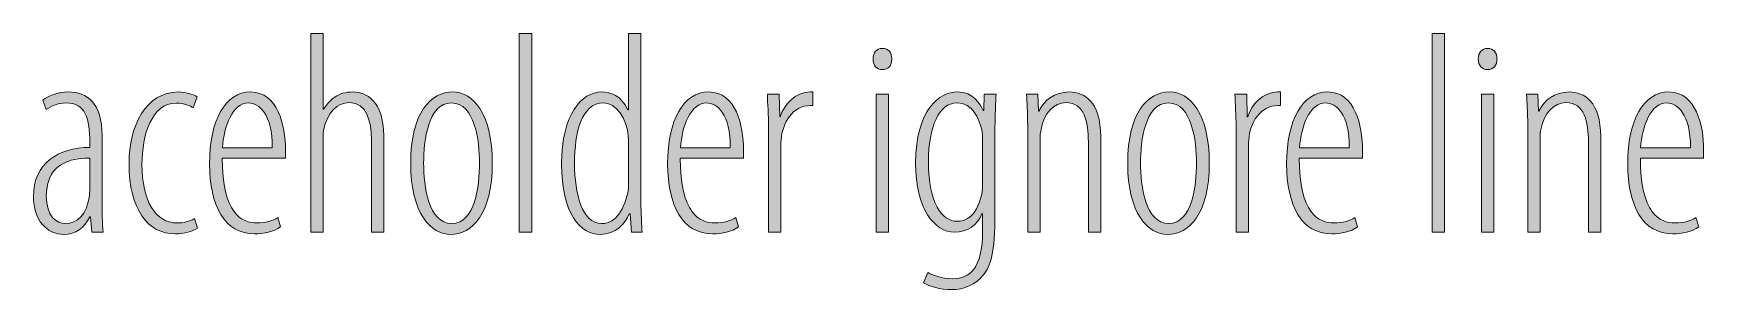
# Model space of a CAD drawing. Header units: inches. Extents: x 7 to 387, y -180 to -7.
# Drawn here: x 365.82 to 386.56, y -176 to -172.82 of the extents above; entities that cross this region are included whole.
import ezdxf

# ---------------------------------------------------------------- set-up
doc = ezdxf.new("R2010")
doc.units = ezdxf.units.IN
doc.header["$MEASUREMENT"] = 0
doc.layers.add('Layer 1', color=7, linetype='Continuous')

# ---------------------------------------------------------------- blocks, each defined once
blk = doc.blocks.new('block 223')
at = {"layer": 'Layer 1', "true_color": 0xffffff}
h = blk.add_hatch(color=7, dxfattribs=at)
h.dxf.hatch_style = 2
edge = h.paths.add_edge_path()
edge.add_spline(control_points=[(369.264, -172.819), (369.264, -172.819), (369.417, -172.819), (369.417, -172.819), (369.417, -172.819), (369.417, -173.761), (369.417, -173.761), (369.417, -173.761), (369.424, -173.761), (369.424, -173.761), (369.46, -173.701), (369.514, -173.643), (369.567, -173.608), (369.628, -173.569), (369.688, -173.547), (369.792, -173.547), (369.949, -173.547), (370.17, -173.658), (370.17, -174.09), (370.17, -174.09), (370.17, -175.289), (370.17, -175.289), (370.17, -175.289), (370.017, -175.289), (370.017, -175.289), (370.017, -175.289), (370.017, -174.143), (370.017, -174.143), (370.017, -173.904), (369.96, -173.679), (369.746, -173.679), (369.588, -173.679), (369.471, -173.8), (369.424, -174.022), (369.417, -174.064), (369.417, -174.107), (369.417, -174.15), (369.417, -174.15), (369.417, -175.289), (369.417, -175.289), (369.417, -175.289), (369.264, -175.289), (369.264, -175.289), (369.264, -175.289), (369.264, -172.819), (369.264, -172.819)], knot_values=[0, 0, 0, 0, 1, 1, 1, 2, 2, 2, 3, 3, 3, 4, 4, 4, 5, 5, 5, 6, 6, 6, 7, 7, 7, 8, 8, 8, 9, 9, 9, 10, 10, 10, 11, 11, 11, 12, 12, 12, 13, 13, 13, 14, 14, 14, 15, 15, 15, 15], degree=3, periodic=1)
h = blk.add_hatch(color=7, dxfattribs=at)
h.dxf.hatch_style = 2
h.paths.add_polyline_path([(371.854, -172.819), (372.008, -172.819), (372.008, -175.289), (371.854, -175.289)])
h = blk.add_hatch(color=7, dxfattribs=at)
h.dxf.hatch_style = 2
edge = h.paths.add_edge_path()
edge.add_spline(control_points=[(373.364, -172.819), (373.364, -172.819), (373.364, -174.939), (373.364, -174.939), (373.364, -175.025), (373.375, -175.224), (373.378, -175.289), (373.378, -175.289), (373.246, -175.289), (373.246, -175.289), (373.246, -175.289), (373.232, -175.06), (373.232, -175.06), (373.232, -175.06), (373.218, -175.06), (373.218, -175.06), (373.168, -175.182), (373.054, -175.317), (372.857, -175.317), (372.615, -175.317), (372.379, -175.06), (372.379, -174.439), (372.379, -173.825), (372.629, -173.547), (372.875, -173.547), (372.986, -173.547), (373.121, -173.594), (373.203, -173.768), (373.203, -173.768), (373.211, -173.768), (373.211, -173.768), (373.211, -173.768), (373.211, -172.819), (373.211, -172.819), (373.211, -172.819), (373.364, -172.819), (373.364, -172.819)], knot_values=[0, 0, 0, 0, 1, 1, 1, 2, 2, 2, 3, 3, 3, 4, 4, 4, 5, 5, 5, 6, 6, 6, 7, 7, 7, 8, 8, 8, 9, 9, 9, 10, 10, 10, 11, 11, 11, 12, 12, 12, 12], degree=3, periodic=1)
edge = h.paths.add_edge_path()
edge.add_spline(control_points=[(373.211, -174.222), (373.211, -174.182), (373.211, -174.14), (373.207, -174.1), (373.193, -173.875), (373.054, -173.683), (372.896, -173.683), (372.629, -173.683), (372.54, -174.05), (372.54, -174.432), (372.54, -174.818), (372.636, -175.182), (372.875, -175.182), (372.975, -175.182), (373.125, -175.128), (373.203, -174.8), (373.211, -174.764), (373.211, -174.721), (373.211, -174.682), (373.211, -174.682), (373.211, -174.222), (373.211, -174.222)], knot_values=[0, 0, 0, 0, 1, 1, 1, 2, 2, 2, 3, 3, 3, 4, 4, 4, 5, 5, 5, 6, 6, 6, 7, 7, 7, 7], degree=3, periodic=1)
h = blk.add_hatch(color=7, dxfattribs=at)
h.dxf.hatch_style = 2
h.paths.add_polyline_path([(383.191, -172.819), (383.344, -172.819), (383.344, -175.289), (383.191, -175.289)])
h = blk.add_hatch(color=7, dxfattribs=at)
h.dxf.hatch_style = 2
edge = h.paths.add_edge_path()
edge.add_spline(control_points=[(376.479, -173.137), (376.479, -173.219), (376.44, -173.269), (376.358, -173.269), (376.293, -173.269), (376.247, -173.219), (376.247, -173.137), (376.247, -173.058), (376.293, -173.005), (376.361, -173.005), (376.44, -173.005), (376.479, -173.058), (376.479, -173.137)], knot_values=[0, 0, 0, 0, 1, 1, 1, 2, 2, 2, 3, 3, 3, 4, 4, 4, 4], degree=3, periodic=1)
h.paths.add_polyline_path([(376.286, -175.289), (376.286, -173.576), (376.44, -173.576), (376.44, -175.289)])
h = blk.add_hatch(color=7, dxfattribs=at)
h.dxf.hatch_style = 2
edge = h.paths.add_edge_path()
edge.add_spline(control_points=[(383.994, -173.137), (383.994, -173.219), (383.955, -173.269), (383.873, -173.269), (383.808, -173.269), (383.762, -173.219), (383.762, -173.137), (383.762, -173.058), (383.808, -173.005), (383.876, -173.005), (383.955, -173.005), (383.994, -173.058), (383.994, -173.137)], knot_values=[0, 0, 0, 0, 1, 1, 1, 2, 2, 2, 3, 3, 3, 4, 4, 4, 4], degree=3, periodic=1)
h.paths.add_polyline_path([(383.801, -175.289), (383.801, -173.576), (383.955, -173.576), (383.955, -175.289)])
h = blk.add_hatch(color=7, dxfattribs=at)
h.dxf.hatch_style = 2
edge = h.paths.add_edge_path()
edge.add_spline(control_points=[(366.545, -175.289), (366.545, -175.289), (366.531, -175.1), (366.531, -175.1), (366.531, -175.1), (366.52, -175.1), (366.52, -175.1), (366.455, -175.232), (366.345, -175.317), (366.199, -175.317), (365.988, -175.317), (365.821, -175.139), (365.821, -174.846), (365.821, -174.432), (366.131, -174.239), (366.52, -174.236), (366.52, -174.236), (366.52, -174.172), (366.52, -174.172), (366.52, -173.879), (366.473, -173.683), (366.224, -173.683), (366.138, -173.683), (366.049, -173.715), (365.981, -173.765), (365.981, -173.765), (365.938, -173.647), (365.938, -173.647), (365.995, -173.597), (366.127, -173.547), (366.256, -173.547), (366.488, -173.547), (366.673, -173.683), (366.673, -174.093), (366.673, -174.093), (366.673, -174.903), (366.673, -174.903), (366.673, -175.028), (366.673, -175.182), (366.688, -175.289), (366.688, -175.289), (366.545, -175.289), (366.545, -175.289)], knot_values=[0, 0, 0, 0, 1, 1, 1, 2, 2, 2, 3, 3, 3, 4, 4, 4, 5, 5, 5, 6, 6, 6, 7, 7, 7, 8, 8, 8, 9, 9, 9, 10, 10, 10, 11, 11, 11, 12, 12, 12, 13, 13, 13, 14, 14, 14, 14], degree=3, periodic=1)
edge = h.paths.add_edge_path()
edge.add_spline(control_points=[(366.52, -174.368), (366.388, -174.368), (365.981, -174.379), (365.981, -174.835), (365.981, -175.092), (366.106, -175.182), (366.22, -175.182), (366.367, -175.182), (366.481, -175.064), (366.513, -174.857), (366.52, -174.818), (366.52, -174.778), (366.52, -174.746), (366.52, -174.746), (366.52, -174.368), (366.52, -174.368)], knot_values=[0, 0, 0, 0, 1, 1, 1, 2, 2, 2, 3, 3, 3, 4, 4, 4, 5, 5, 5, 5], degree=3, periodic=1)
h = blk.add_hatch(color=7, dxfattribs=at)
h.dxf.hatch_style = 2
edge = h.paths.add_edge_path()
edge.add_spline(control_points=[(367.858, -175.239), (367.79, -175.282), (367.694, -175.31), (367.58, -175.31), (367.244, -175.31), (367.008, -175.007), (367.008, -174.436), (367.008, -173.968), (367.219, -173.547), (367.619, -173.547), (367.701, -173.547), (367.801, -173.572), (367.854, -173.608), (367.854, -173.608), (367.804, -173.743), (367.804, -173.743), (367.769, -173.722), (367.694, -173.686), (367.594, -173.686), (367.287, -173.686), (367.169, -174.086), (367.169, -174.446), (367.169, -174.903), (367.337, -175.174), (367.608, -175.174), (367.687, -175.174), (367.754, -175.157), (367.822, -175.121), (367.822, -175.121), (367.858, -175.239), (367.858, -175.239)], knot_values=[0, 0, 0, 0, 1, 1, 1, 2, 2, 2, 3, 3, 3, 4, 4, 4, 5, 5, 5, 6, 6, 6, 7, 7, 7, 8, 8, 8, 9, 9, 9, 10, 10, 10, 10], degree=3, periodic=1)
h = blk.add_hatch(color=7, dxfattribs=at)
h.dxf.hatch_style = 2
edge = h.paths.add_edge_path()
edge.add_spline(control_points=[(368.165, -174.368), (368.165, -175.057), (368.404, -175.174), (368.597, -175.174), (368.707, -175.174), (368.796, -175.146), (368.854, -175.107), (368.854, -175.107), (368.889, -175.224), (368.889, -175.224), (368.807, -175.282), (368.682, -175.31), (368.568, -175.31), (368.194, -175.31), (368.008, -174.957), (368.008, -174.439), (368.008, -173.897), (368.204, -173.547), (368.518, -173.547), (368.857, -173.547), (368.95, -173.965), (368.95, -174.268), (368.95, -174.3), (368.95, -174.332), (368.95, -174.368), (368.95, -174.368), (368.165, -174.368), (368.165, -174.368)], knot_values=[0, 0, 0, 0, 1, 1, 1, 2, 2, 2, 3, 3, 3, 4, 4, 4, 5, 5, 5, 6, 6, 6, 7, 7, 7, 8, 8, 8, 9, 9, 9, 9], degree=3, periodic=1)
edge = h.paths.add_edge_path()
edge.add_spline(control_points=[(368.786, -174.243), (368.793, -173.822), (368.618, -173.683), (368.493, -173.683), (368.293, -173.683), (368.186, -173.968), (368.168, -174.243), (368.168, -174.243), (368.786, -174.243), (368.786, -174.243)], knot_values=[0, 0, 0, 0, 1, 1, 1, 2, 2, 2, 3, 3, 3, 3], degree=3, periodic=1)
h = blk.add_hatch(color=7, dxfattribs=at)
h.dxf.hatch_style = 2
edge = h.paths.add_edge_path()
edge.add_spline(control_points=[(371.519, -174.432), (371.519, -175.064), (371.266, -175.317), (371.002, -175.317), (370.759, -175.317), (370.506, -175.064), (370.506, -174.432), (370.506, -173.8), (370.759, -173.547), (371.027, -173.547), (371.269, -173.547), (371.519, -173.8), (371.519, -174.432)], knot_values=[0, 0, 0, 0, 1, 1, 1, 2, 2, 2, 3, 3, 3, 4, 4, 4, 4], degree=3, periodic=1)
edge = h.paths.add_edge_path()
edge.add_spline(control_points=[(370.666, -174.432), (370.666, -174.711), (370.72, -175.182), (371.016, -175.182), (371.305, -175.182), (371.359, -174.711), (371.359, -174.432), (371.359, -174.154), (371.305, -173.683), (371.009, -173.683), (370.72, -173.683), (370.666, -174.154), (370.666, -174.432)], knot_values=[0, 0, 0, 0, 1, 1, 1, 2, 2, 2, 3, 3, 3, 4, 4, 4, 4], degree=3, periodic=1)
h = blk.add_hatch(color=7, dxfattribs=at)
h.dxf.hatch_style = 2
edge = h.paths.add_edge_path()
edge.add_spline(control_points=[(373.853, -174.368), (373.853, -175.057), (374.092, -175.174), (374.284, -175.174), (374.395, -175.174), (374.484, -175.146), (374.541, -175.107), (374.541, -175.107), (374.577, -175.224), (374.577, -175.224), (374.495, -175.282), (374.37, -175.31), (374.256, -175.31), (373.881, -175.31), (373.696, -174.957), (373.696, -174.439), (373.696, -173.897), (373.892, -173.547), (374.206, -173.547), (374.545, -173.547), (374.638, -173.965), (374.638, -174.268), (374.638, -174.3), (374.638, -174.332), (374.638, -174.368), (374.638, -174.368), (373.853, -174.368), (373.853, -174.368)], knot_values=[0, 0, 0, 0, 1, 1, 1, 2, 2, 2, 3, 3, 3, 4, 4, 4, 5, 5, 5, 6, 6, 6, 7, 7, 7, 8, 8, 8, 9, 9, 9, 9], degree=3, periodic=1)
edge = h.paths.add_edge_path()
edge.add_spline(control_points=[(374.474, -174.243), (374.481, -173.822), (374.306, -173.683), (374.181, -173.683), (373.981, -173.683), (373.874, -173.968), (373.856, -174.243), (373.856, -174.243), (374.474, -174.243), (374.474, -174.243)], knot_values=[0, 0, 0, 0, 1, 1, 1, 2, 2, 2, 3, 3, 3, 3], degree=3, periodic=1)
h = blk.add_hatch(color=7, dxfattribs=at)
h.dxf.hatch_style = 2
edge = h.paths.add_edge_path()
edge.add_spline(control_points=[(374.948, -173.972), (374.948, -173.843), (374.938, -173.683), (374.934, -173.576), (374.934, -173.576), (375.08, -173.576), (375.08, -173.576), (375.08, -173.576), (375.088, -173.854), (375.088, -173.854), (375.088, -173.854), (375.094, -173.854), (375.094, -173.854), (375.137, -173.704), (375.287, -173.547), (375.466, -173.547), (375.476, -173.547), (375.487, -173.547), (375.498, -173.547), (375.498, -173.547), (375.498, -173.715), (375.498, -173.715), (375.491, -173.715), (375.48, -173.715), (375.469, -173.715), (375.248, -173.715), (375.12, -173.933), (375.105, -174.143), (375.102, -174.193), (375.102, -174.239), (375.102, -174.289), (375.102, -174.289), (375.102, -175.289), (375.102, -175.289), (375.102, -175.289), (374.948, -175.289), (374.948, -175.289), (374.948, -175.289), (374.948, -173.972), (374.948, -173.972)], knot_values=[0, 0, 0, 0, 1, 1, 1, 2, 2, 2, 3, 3, 3, 4, 4, 4, 5, 5, 5, 6, 6, 6, 7, 7, 7, 8, 8, 8, 9, 9, 9, 10, 10, 10, 11, 11, 11, 12, 12, 12, 13, 13, 13, 13], degree=3, periodic=1)
h = blk.add_hatch(color=7, dxfattribs=at)
h.dxf.hatch_style = 2
edge = h.paths.add_edge_path()
edge.add_spline(control_points=[(377.774, -173.576), (377.771, -173.668), (377.76, -173.804), (377.76, -174.104), (377.76, -174.104), (377.76, -175.05), (377.76, -175.05), (377.76, -175.553), (377.71, -175.706), (377.614, -175.824), (377.525, -175.938), (377.375, -176.003), (377.221, -176.003), (377.082, -176.003), (376.947, -175.963), (376.875, -175.917), (376.875, -175.917), (376.925, -175.788), (376.925, -175.788), (376.982, -175.82), (377.1, -175.867), (377.239, -175.867), (377.446, -175.867), (377.607, -175.742), (377.607, -175.274), (377.607, -175.274), (377.607, -175.057), (377.607, -175.057), (377.607, -175.057), (377.599, -175.057), (377.599, -175.057), (377.543, -175.207), (377.414, -175.289), (377.26, -175.289), (377.007, -175.289), (376.775, -174.996), (376.775, -174.432), (376.775, -173.761), (377.078, -173.547), (377.292, -173.547), (377.503, -173.547), (377.571, -173.697), (377.614, -173.779), (377.614, -173.779), (377.621, -173.779), (377.621, -173.779), (377.621, -173.779), (377.628, -173.576), (377.628, -173.576), (377.628, -173.576), (377.774, -173.576), (377.774, -173.576)], knot_values=[0, 0, 0, 0, 1, 1, 1, 2, 2, 2, 3, 3, 3, 4, 4, 4, 5, 5, 5, 6, 6, 6, 7, 7, 7, 8, 8, 8, 9, 9, 9, 10, 10, 10, 11, 11, 11, 12, 12, 12, 13, 13, 13, 14, 14, 14, 15, 15, 15, 16, 16, 16, 17, 17, 17, 17], degree=3, periodic=1)
edge = h.paths.add_edge_path()
edge.add_spline(control_points=[(377.607, -174.143), (377.607, -174.1), (377.607, -174.057), (377.596, -174.018), (377.56, -173.875), (377.489, -173.683), (377.285, -173.683), (377.068, -173.683), (376.935, -173.975), (376.935, -174.418), (376.935, -174.932), (377.103, -175.153), (377.289, -175.153), (377.389, -175.153), (377.525, -175.11), (377.592, -174.832), (377.607, -174.768), (377.607, -174.714), (377.607, -174.664), (377.607, -174.664), (377.607, -174.143), (377.607, -174.143)], knot_values=[0, 0, 0, 0, 1, 1, 1, 2, 2, 2, 3, 3, 3, 4, 4, 4, 5, 5, 5, 6, 6, 6, 7, 7, 7, 7], degree=3, periodic=1)
h = blk.add_hatch(color=7, dxfattribs=at)
h.dxf.hatch_style = 2
edge = h.paths.add_edge_path()
edge.add_spline(control_points=[(378.167, -173.972), (378.167, -173.761), (378.156, -173.697), (378.153, -173.576), (378.153, -173.576), (378.292, -173.576), (378.292, -173.576), (378.292, -173.576), (378.299, -173.786), (378.299, -173.786), (378.299, -173.786), (378.306, -173.786), (378.306, -173.786), (378.37, -173.647), (378.502, -173.547), (378.685, -173.547), (378.866, -173.547), (379.074, -173.668), (379.074, -174.104), (379.074, -174.104), (379.074, -175.289), (379.074, -175.289), (379.074, -175.289), (378.92, -175.289), (378.92, -175.289), (378.92, -175.289), (378.92, -174.165), (378.92, -174.165), (378.92, -173.922), (378.877, -173.679), (378.638, -173.679), (378.499, -173.679), (378.363, -173.8), (378.328, -174.036), (378.32, -174.082), (378.32, -174.132), (378.32, -174.186), (378.32, -174.186), (378.32, -175.289), (378.32, -175.289), (378.32, -175.289), (378.167, -175.289), (378.167, -175.289), (378.167, -175.289), (378.167, -173.972), (378.167, -173.972)], knot_values=[0, 0, 0, 0, 1, 1, 1, 2, 2, 2, 3, 3, 3, 4, 4, 4, 5, 5, 5, 6, 6, 6, 7, 7, 7, 8, 8, 8, 9, 9, 9, 10, 10, 10, 11, 11, 11, 12, 12, 12, 13, 13, 13, 14, 14, 14, 15, 15, 15, 15], degree=3, periodic=1)
h = blk.add_hatch(color=7, dxfattribs=at)
h.dxf.hatch_style = 2
edge = h.paths.add_edge_path()
edge.add_spline(control_points=[(380.422, -174.432), (380.422, -175.064), (380.169, -175.317), (379.905, -175.317), (379.662, -175.317), (379.409, -175.064), (379.409, -174.432), (379.409, -173.8), (379.662, -173.547), (379.93, -173.547), (380.172, -173.547), (380.422, -173.8), (380.422, -174.432)], knot_values=[0, 0, 0, 0, 1, 1, 1, 2, 2, 2, 3, 3, 3, 4, 4, 4, 4], degree=3, periodic=1)
edge = h.paths.add_edge_path()
edge.add_spline(control_points=[(379.569, -174.432), (379.569, -174.711), (379.623, -175.182), (379.919, -175.182), (380.208, -175.182), (380.262, -174.711), (380.262, -174.432), (380.262, -174.154), (380.208, -173.683), (379.912, -173.683), (379.623, -173.683), (379.569, -174.154), (379.569, -174.432)], knot_values=[0, 0, 0, 0, 1, 1, 1, 2, 2, 2, 3, 3, 3, 4, 4, 4, 4], degree=3, periodic=1)
h = blk.add_hatch(color=7, dxfattribs=at)
h.dxf.hatch_style = 2
edge = h.paths.add_edge_path()
edge.add_spline(control_points=[(380.754, -173.972), (380.754, -173.843), (380.743, -173.683), (380.74, -173.576), (380.74, -173.576), (380.886, -173.576), (380.886, -173.576), (380.886, -173.576), (380.893, -173.854), (380.893, -173.854), (380.893, -173.854), (380.9, -173.854), (380.9, -173.854), (380.943, -173.704), (381.093, -173.547), (381.271, -173.547), (381.282, -173.547), (381.293, -173.547), (381.304, -173.547), (381.304, -173.547), (381.304, -173.715), (381.304, -173.715), (381.296, -173.715), (381.286, -173.715), (381.275, -173.715), (381.054, -173.715), (380.925, -173.933), (380.911, -174.143), (380.907, -174.193), (380.907, -174.239), (380.907, -174.289), (380.907, -174.289), (380.907, -175.289), (380.907, -175.289), (380.907, -175.289), (380.754, -175.289), (380.754, -175.289), (380.754, -175.289), (380.754, -173.972), (380.754, -173.972)], knot_values=[0, 0, 0, 0, 1, 1, 1, 2, 2, 2, 3, 3, 3, 4, 4, 4, 5, 5, 5, 6, 6, 6, 7, 7, 7, 8, 8, 8, 9, 9, 9, 10, 10, 10, 11, 11, 11, 12, 12, 12, 13, 13, 13, 13], degree=3, periodic=1)
h = blk.add_hatch(color=7, dxfattribs=at)
h.dxf.hatch_style = 2
edge = h.paths.add_edge_path()
edge.add_spline(control_points=[(381.539, -174.368), (381.539, -175.057), (381.778, -175.174), (381.971, -175.174), (382.081, -175.174), (382.171, -175.146), (382.228, -175.107), (382.228, -175.107), (382.264, -175.224), (382.264, -175.224), (382.181, -175.282), (382.057, -175.31), (381.942, -175.31), (381.568, -175.31), (381.382, -174.957), (381.382, -174.439), (381.382, -173.897), (381.578, -173.547), (381.892, -173.547), (382.231, -173.547), (382.324, -173.965), (382.324, -174.268), (382.324, -174.3), (382.324, -174.332), (382.324, -174.368), (382.324, -174.368), (381.539, -174.368), (381.539, -174.368)], knot_values=[0, 0, 0, 0, 1, 1, 1, 2, 2, 2, 3, 3, 3, 4, 4, 4, 5, 5, 5, 6, 6, 6, 7, 7, 7, 8, 8, 8, 9, 9, 9, 9], degree=3, periodic=1)
edge = h.paths.add_edge_path()
edge.add_spline(control_points=[(382.16, -174.243), (382.167, -173.822), (381.992, -173.683), (381.867, -173.683), (381.668, -173.683), (381.561, -173.968), (381.543, -174.243), (381.543, -174.243), (382.16, -174.243), (382.16, -174.243)], knot_values=[0, 0, 0, 0, 1, 1, 1, 2, 2, 2, 3, 3, 3, 3], degree=3, periodic=1)
h = blk.add_hatch(color=7, dxfattribs=at)
h.dxf.hatch_style = 2
edge = h.paths.add_edge_path()
edge.add_spline(control_points=[(384.376, -173.972), (384.376, -173.761), (384.365, -173.697), (384.362, -173.576), (384.362, -173.576), (384.501, -173.576), (384.501, -173.576), (384.501, -173.576), (384.508, -173.786), (384.508, -173.786), (384.508, -173.786), (384.515, -173.786), (384.515, -173.786), (384.579, -173.647), (384.711, -173.547), (384.893, -173.547), (385.075, -173.547), (385.282, -173.668), (385.282, -174.104), (385.282, -174.104), (385.282, -175.289), (385.282, -175.289), (385.282, -175.289), (385.129, -175.289), (385.129, -175.289), (385.129, -175.289), (385.129, -174.165), (385.129, -174.165), (385.129, -173.922), (385.086, -173.679), (384.847, -173.679), (384.708, -173.679), (384.572, -173.8), (384.536, -174.036), (384.529, -174.082), (384.529, -174.132), (384.529, -174.186), (384.529, -174.186), (384.529, -175.289), (384.529, -175.289), (384.529, -175.289), (384.376, -175.289), (384.376, -175.289), (384.376, -175.289), (384.376, -173.972), (384.376, -173.972)], knot_values=[0, 0, 0, 0, 1, 1, 1, 2, 2, 2, 3, 3, 3, 4, 4, 4, 5, 5, 5, 6, 6, 6, 7, 7, 7, 8, 8, 8, 9, 9, 9, 10, 10, 10, 11, 11, 11, 12, 12, 12, 13, 13, 13, 14, 14, 14, 15, 15, 15, 15], degree=3, periodic=1)
h = blk.add_hatch(color=7, dxfattribs=at)
h.dxf.hatch_style = 2
edge = h.paths.add_edge_path()
edge.add_spline(control_points=[(385.775, -174.368), (385.775, -175.057), (386.014, -175.174), (386.207, -175.174), (386.317, -175.174), (386.406, -175.146), (386.463, -175.107), (386.463, -175.107), (386.499, -175.224), (386.499, -175.224), (386.417, -175.282), (386.292, -175.31), (386.178, -175.31), (385.803, -175.31), (385.617, -174.957), (385.617, -174.439), (385.617, -173.897), (385.814, -173.547), (386.128, -173.547), (386.467, -173.547), (386.56, -173.965), (386.56, -174.268), (386.56, -174.3), (386.56, -174.332), (386.56, -174.368), (386.56, -174.368), (385.775, -174.368), (385.775, -174.368)], knot_values=[0, 0, 0, 0, 1, 1, 1, 2, 2, 2, 3, 3, 3, 4, 4, 4, 5, 5, 5, 6, 6, 6, 7, 7, 7, 8, 8, 8, 9, 9, 9, 9], degree=3, periodic=1)
edge = h.paths.add_edge_path()
edge.add_spline(control_points=[(386.396, -174.243), (386.403, -173.822), (386.228, -173.683), (386.103, -173.683), (385.903, -173.683), (385.796, -173.968), (385.778, -174.243), (385.778, -174.243), (386.396, -174.243), (386.396, -174.243)], knot_values=[0, 0, 0, 0, 1, 1, 1, 2, 2, 2, 3, 3, 3, 3], degree=3, periodic=1)
at = {"layer": 'Layer 1', "lineweight": 0}
for points in [[(371.854, -172.819), (372.008, -172.819), (372.008, -175.289), (371.854, -175.289), (371.854, -172.819)], [(383.191, -172.819), (383.344, -172.819), (383.344, -175.289), (383.191, -175.289), (383.191, -172.819)], [(376.286, -175.289), (376.286, -173.576), (376.44, -173.576), (376.44, -175.289), (376.286, -175.289)], [(383.801, -175.289), (383.801, -173.576), (383.955, -173.576), (383.955, -175.289), (383.801, -175.289)]]:
    blk.add_lwpolyline(points, dxfattribs=at)
for points, knots in [([(369.264, -172.819), (369.264, -172.819), (369.417, -172.819), (369.417, -172.819), (369.417, -172.819), (369.417, -173.761), (369.417, -173.761), (369.417, -173.761), (369.424, -173.761), (369.424, -173.761), (369.46, -173.701), (369.514, -173.643), (369.567, -173.608), (369.628, -173.569), (369.688, -173.547), (369.792, -173.547), (369.949, -173.547), (370.17, -173.658), (370.17, -174.09), (370.17, -174.09), (370.17, -175.289), (370.17, -175.289), (370.17, -175.289), (370.017, -175.289), (370.017, -175.289), (370.017, -175.289), (370.017, -174.143), (370.017, -174.143), (370.017, -173.904), (369.96, -173.679), (369.746, -173.679), (369.588, -173.679), (369.471, -173.8), (369.424, -174.022), (369.417, -174.064), (369.417, -174.107), (369.417, -174.15), (369.417, -174.15), (369.417, -175.289), (369.417, -175.289), (369.417, -175.289), (369.264, -175.289), (369.264, -175.289), (369.264, -175.289), (369.264, -172.819), (369.264, -172.819)], [0, 0, 0, 0, 1, 1, 1, 2, 2, 2, 3, 3, 3, 4, 4, 4, 5, 5, 5, 6, 6, 6, 7, 7, 7, 8, 8, 8, 9, 9, 9, 10, 10, 10, 11, 11, 11, 12, 12, 12, 13, 13, 13, 14, 14, 14, 15, 15, 15, 15]), ([(373.364, -172.819), (373.364, -172.819), (373.364, -174.939), (373.364, -174.939), (373.364, -175.025), (373.375, -175.224), (373.378, -175.289), (373.378, -175.289), (373.246, -175.289), (373.246, -175.289), (373.246, -175.289), (373.232, -175.06), (373.232, -175.06), (373.232, -175.06), (373.218, -175.06), (373.218, -175.06), (373.168, -175.182), (373.054, -175.317), (372.857, -175.317), (372.615, -175.317), (372.379, -175.06), (372.379, -174.439), (372.379, -173.825), (372.629, -173.547), (372.875, -173.547), (372.986, -173.547), (373.121, -173.594), (373.203, -173.768), (373.203, -173.768), (373.211, -173.768), (373.211, -173.768), (373.211, -173.768), (373.211, -172.819), (373.211, -172.819), (373.211, -172.819), (373.364, -172.819), (373.364, -172.819)], [0, 0, 0, 0, 1, 1, 1, 2, 2, 2, 3, 3, 3, 4, 4, 4, 5, 5, 5, 6, 6, 6, 7, 7, 7, 8, 8, 8, 9, 9, 9, 10, 10, 10, 11, 11, 11, 12, 12, 12, 12]), ([(376.479, -173.137), (376.479, -173.219), (376.44, -173.269), (376.358, -173.269), (376.293, -173.269), (376.247, -173.219), (376.247, -173.137), (376.247, -173.058), (376.293, -173.005), (376.361, -173.005), (376.44, -173.005), (376.479, -173.058), (376.479, -173.137)], [0, 0, 0, 0, 1, 1, 1, 2, 2, 2, 3, 3, 3, 4, 4, 4, 4]), ([(383.994, -173.137), (383.994, -173.219), (383.955, -173.269), (383.873, -173.269), (383.808, -173.269), (383.762, -173.219), (383.762, -173.137), (383.762, -173.058), (383.808, -173.005), (383.876, -173.005), (383.955, -173.005), (383.994, -173.058), (383.994, -173.137)], [0, 0, 0, 0, 1, 1, 1, 2, 2, 2, 3, 3, 3, 4, 4, 4, 4]), ([(366.545, -175.289), (366.545, -175.289), (366.531, -175.1), (366.531, -175.1), (366.531, -175.1), (366.52, -175.1), (366.52, -175.1), (366.455, -175.232), (366.345, -175.317), (366.199, -175.317), (365.988, -175.317), (365.821, -175.139), (365.821, -174.846), (365.821, -174.432), (366.131, -174.239), (366.52, -174.236), (366.52, -174.236), (366.52, -174.172), (366.52, -174.172), (366.52, -173.879), (366.473, -173.683), (366.224, -173.683), (366.138, -173.683), (366.049, -173.715), (365.981, -173.765), (365.981, -173.765), (365.938, -173.647), (365.938, -173.647), (365.995, -173.597), (366.127, -173.547), (366.256, -173.547), (366.488, -173.547), (366.673, -173.683), (366.673, -174.093), (366.673, -174.093), (366.673, -174.903), (366.673, -174.903), (366.673, -175.028), (366.673, -175.182), (366.688, -175.289), (366.688, -175.289), (366.545, -175.289), (366.545, -175.289)], [0, 0, 0, 0, 1, 1, 1, 2, 2, 2, 3, 3, 3, 4, 4, 4, 5, 5, 5, 6, 6, 6, 7, 7, 7, 8, 8, 8, 9, 9, 9, 10, 10, 10, 11, 11, 11, 12, 12, 12, 13, 13, 13, 14, 14, 14, 14]), ([(367.858, -175.239), (367.79, -175.282), (367.694, -175.31), (367.58, -175.31), (367.244, -175.31), (367.008, -175.007), (367.008, -174.436), (367.008, -173.968), (367.219, -173.547), (367.619, -173.547), (367.701, -173.547), (367.801, -173.572), (367.854, -173.608), (367.854, -173.608), (367.804, -173.743), (367.804, -173.743), (367.769, -173.722), (367.694, -173.686), (367.594, -173.686), (367.287, -173.686), (367.169, -174.086), (367.169, -174.446), (367.169, -174.903), (367.337, -175.174), (367.608, -175.174), (367.687, -175.174), (367.754, -175.157), (367.822, -175.121), (367.822, -175.121), (367.858, -175.239), (367.858, -175.239)], [0, 0, 0, 0, 1, 1, 1, 2, 2, 2, 3, 3, 3, 4, 4, 4, 5, 5, 5, 6, 6, 6, 7, 7, 7, 8, 8, 8, 9, 9, 9, 10, 10, 10, 10]), ([(368.165, -174.368), (368.165, -175.057), (368.404, -175.174), (368.597, -175.174), (368.707, -175.174), (368.796, -175.146), (368.854, -175.107), (368.854, -175.107), (368.889, -175.224), (368.889, -175.224), (368.807, -175.282), (368.682, -175.31), (368.568, -175.31), (368.194, -175.31), (368.008, -174.957), (368.008, -174.439), (368.008, -173.897), (368.204, -173.547), (368.518, -173.547), (368.857, -173.547), (368.95, -173.965), (368.95, -174.268), (368.95, -174.3), (368.95, -174.332), (368.95, -174.368), (368.95, -174.368), (368.165, -174.368), (368.165, -174.368)], [0, 0, 0, 0, 1, 1, 1, 2, 2, 2, 3, 3, 3, 4, 4, 4, 5, 5, 5, 6, 6, 6, 7, 7, 7, 8, 8, 8, 9, 9, 9, 9]), ([(371.519, -174.432), (371.519, -175.064), (371.266, -175.317), (371.002, -175.317), (370.759, -175.317), (370.506, -175.064), (370.506, -174.432), (370.506, -173.8), (370.759, -173.547), (371.027, -173.547), (371.269, -173.547), (371.519, -173.8), (371.519, -174.432)], [0, 0, 0, 0, 1, 1, 1, 2, 2, 2, 3, 3, 3, 4, 4, 4, 4]), ([(373.853, -174.368), (373.853, -175.057), (374.092, -175.174), (374.284, -175.174), (374.395, -175.174), (374.484, -175.146), (374.541, -175.107), (374.541, -175.107), (374.577, -175.224), (374.577, -175.224), (374.495, -175.282), (374.37, -175.31), (374.256, -175.31), (373.881, -175.31), (373.696, -174.957), (373.696, -174.439), (373.696, -173.897), (373.892, -173.547), (374.206, -173.547), (374.545, -173.547), (374.638, -173.965), (374.638, -174.268), (374.638, -174.3), (374.638, -174.332), (374.638, -174.368), (374.638, -174.368), (373.853, -174.368), (373.853, -174.368)], [0, 0, 0, 0, 1, 1, 1, 2, 2, 2, 3, 3, 3, 4, 4, 4, 5, 5, 5, 6, 6, 6, 7, 7, 7, 8, 8, 8, 9, 9, 9, 9]), ([(374.948, -173.972), (374.948, -173.843), (374.938, -173.683), (374.934, -173.576), (374.934, -173.576), (375.08, -173.576), (375.08, -173.576), (375.08, -173.576), (375.088, -173.854), (375.088, -173.854), (375.088, -173.854), (375.094, -173.854), (375.094, -173.854), (375.137, -173.704), (375.287, -173.547), (375.466, -173.547), (375.476, -173.547), (375.487, -173.547), (375.498, -173.547), (375.498, -173.547), (375.498, -173.715), (375.498, -173.715), (375.491, -173.715), (375.48, -173.715), (375.469, -173.715), (375.248, -173.715), (375.12, -173.933), (375.105, -174.143), (375.102, -174.193), (375.102, -174.239), (375.102, -174.289), (375.102, -174.289), (375.102, -175.289), (375.102, -175.289), (375.102, -175.289), (374.948, -175.289), (374.948, -175.289), (374.948, -175.289), (374.948, -173.972), (374.948, -173.972)], [0, 0, 0, 0, 1, 1, 1, 2, 2, 2, 3, 3, 3, 4, 4, 4, 5, 5, 5, 6, 6, 6, 7, 7, 7, 8, 8, 8, 9, 9, 9, 10, 10, 10, 11, 11, 11, 12, 12, 12, 13, 13, 13, 13]), ([(377.774, -173.576), (377.771, -173.668), (377.76, -173.804), (377.76, -174.104), (377.76, -174.104), (377.76, -175.05), (377.76, -175.05), (377.76, -175.553), (377.71, -175.706), (377.614, -175.824), (377.525, -175.938), (377.375, -176.003), (377.221, -176.003), (377.082, -176.003), (376.947, -175.963), (376.875, -175.917), (376.875, -175.917), (376.925, -175.788), (376.925, -175.788), (376.982, -175.82), (377.1, -175.867), (377.239, -175.867), (377.446, -175.867), (377.607, -175.742), (377.607, -175.274), (377.607, -175.274), (377.607, -175.057), (377.607, -175.057), (377.607, -175.057), (377.599, -175.057), (377.599, -175.057), (377.543, -175.207), (377.414, -175.289), (377.26, -175.289), (377.007, -175.289), (376.775, -174.996), (376.775, -174.432), (376.775, -173.761), (377.078, -173.547), (377.292, -173.547), (377.503, -173.547), (377.571, -173.697), (377.614, -173.779), (377.614, -173.779), (377.621, -173.779), (377.621, -173.779), (377.621, -173.779), (377.628, -173.576), (377.628, -173.576), (377.628, -173.576), (377.774, -173.576), (377.774, -173.576)], [0, 0, 0, 0, 1, 1, 1, 2, 2, 2, 3, 3, 3, 4, 4, 4, 5, 5, 5, 6, 6, 6, 7, 7, 7, 8, 8, 8, 9, 9, 9, 10, 10, 10, 11, 11, 11, 12, 12, 12, 13, 13, 13, 14, 14, 14, 15, 15, 15, 16, 16, 16, 17, 17, 17, 17]), ([(378.167, -173.972), (378.167, -173.761), (378.156, -173.697), (378.153, -173.576), (378.153, -173.576), (378.292, -173.576), (378.292, -173.576), (378.292, -173.576), (378.299, -173.786), (378.299, -173.786), (378.299, -173.786), (378.306, -173.786), (378.306, -173.786), (378.37, -173.647), (378.502, -173.547), (378.685, -173.547), (378.866, -173.547), (379.074, -173.668), (379.074, -174.104), (379.074, -174.104), (379.074, -175.289), (379.074, -175.289), (379.074, -175.289), (378.92, -175.289), (378.92, -175.289), (378.92, -175.289), (378.92, -174.165), (378.92, -174.165), (378.92, -173.922), (378.877, -173.679), (378.638, -173.679), (378.499, -173.679), (378.363, -173.8), (378.328, -174.036), (378.32, -174.082), (378.32, -174.132), (378.32, -174.186), (378.32, -174.186), (378.32, -175.289), (378.32, -175.289), (378.32, -175.289), (378.167, -175.289), (378.167, -175.289), (378.167, -175.289), (378.167, -173.972), (378.167, -173.972)], [0, 0, 0, 0, 1, 1, 1, 2, 2, 2, 3, 3, 3, 4, 4, 4, 5, 5, 5, 6, 6, 6, 7, 7, 7, 8, 8, 8, 9, 9, 9, 10, 10, 10, 11, 11, 11, 12, 12, 12, 13, 13, 13, 14, 14, 14, 15, 15, 15, 15]), ([(380.422, -174.432), (380.422, -175.064), (380.169, -175.317), (379.905, -175.317), (379.662, -175.317), (379.409, -175.064), (379.409, -174.432), (379.409, -173.8), (379.662, -173.547), (379.93, -173.547), (380.172, -173.547), (380.422, -173.8), (380.422, -174.432)], [0, 0, 0, 0, 1, 1, 1, 2, 2, 2, 3, 3, 3, 4, 4, 4, 4]), ([(380.754, -173.972), (380.754, -173.843), (380.743, -173.683), (380.74, -173.576), (380.74, -173.576), (380.886, -173.576), (380.886, -173.576), (380.886, -173.576), (380.893, -173.854), (380.893, -173.854), (380.893, -173.854), (380.9, -173.854), (380.9, -173.854), (380.943, -173.704), (381.093, -173.547), (381.271, -173.547), (381.282, -173.547), (381.293, -173.547), (381.304, -173.547), (381.304, -173.547), (381.304, -173.715), (381.304, -173.715), (381.296, -173.715), (381.286, -173.715), (381.275, -173.715), (381.054, -173.715), (380.925, -173.933), (380.911, -174.143), (380.907, -174.193), (380.907, -174.239), (380.907, -174.289), (380.907, -174.289), (380.907, -175.289), (380.907, -175.289), (380.907, -175.289), (380.754, -175.289), (380.754, -175.289), (380.754, -175.289), (380.754, -173.972), (380.754, -173.972)], [0, 0, 0, 0, 1, 1, 1, 2, 2, 2, 3, 3, 3, 4, 4, 4, 5, 5, 5, 6, 6, 6, 7, 7, 7, 8, 8, 8, 9, 9, 9, 10, 10, 10, 11, 11, 11, 12, 12, 12, 13, 13, 13, 13]), ([(381.539, -174.368), (381.539, -175.057), (381.778, -175.174), (381.971, -175.174), (382.081, -175.174), (382.171, -175.146), (382.228, -175.107), (382.228, -175.107), (382.264, -175.224), (382.264, -175.224), (382.181, -175.282), (382.057, -175.31), (381.942, -175.31), (381.568, -175.31), (381.382, -174.957), (381.382, -174.439), (381.382, -173.897), (381.578, -173.547), (381.892, -173.547), (382.231, -173.547), (382.324, -173.965), (382.324, -174.268), (382.324, -174.3), (382.324, -174.332), (382.324, -174.368), (382.324, -174.368), (381.539, -174.368), (381.539, -174.368)], [0, 0, 0, 0, 1, 1, 1, 2, 2, 2, 3, 3, 3, 4, 4, 4, 5, 5, 5, 6, 6, 6, 7, 7, 7, 8, 8, 8, 9, 9, 9, 9]), ([(384.376, -173.972), (384.376, -173.761), (384.365, -173.697), (384.362, -173.576), (384.362, -173.576), (384.501, -173.576), (384.501, -173.576), (384.501, -173.576), (384.508, -173.786), (384.508, -173.786), (384.508, -173.786), (384.515, -173.786), (384.515, -173.786), (384.579, -173.647), (384.711, -173.547), (384.893, -173.547), (385.075, -173.547), (385.282, -173.668), (385.282, -174.104), (385.282, -174.104), (385.282, -175.289), (385.282, -175.289), (385.282, -175.289), (385.129, -175.289), (385.129, -175.289), (385.129, -175.289), (385.129, -174.165), (385.129, -174.165), (385.129, -173.922), (385.086, -173.679), (384.847, -173.679), (384.708, -173.679), (384.572, -173.8), (384.536, -174.036), (384.529, -174.082), (384.529, -174.132), (384.529, -174.186), (384.529, -174.186), (384.529, -175.289), (384.529, -175.289), (384.529, -175.289), (384.376, -175.289), (384.376, -175.289), (384.376, -175.289), (384.376, -173.972), (384.376, -173.972)], [0, 0, 0, 0, 1, 1, 1, 2, 2, 2, 3, 3, 3, 4, 4, 4, 5, 5, 5, 6, 6, 6, 7, 7, 7, 8, 8, 8, 9, 9, 9, 10, 10, 10, 11, 11, 11, 12, 12, 12, 13, 13, 13, 14, 14, 14, 15, 15, 15, 15]), ([(385.775, -174.368), (385.775, -175.057), (386.014, -175.174), (386.207, -175.174), (386.317, -175.174), (386.406, -175.146), (386.463, -175.107), (386.463, -175.107), (386.499, -175.224), (386.499, -175.224), (386.417, -175.282), (386.292, -175.31), (386.178, -175.31), (385.803, -175.31), (385.617, -174.957), (385.617, -174.439), (385.617, -173.897), (385.814, -173.547), (386.128, -173.547), (386.467, -173.547), (386.56, -173.965), (386.56, -174.268), (386.56, -174.3), (386.56, -174.332), (386.56, -174.368), (386.56, -174.368), (385.775, -174.368), (385.775, -174.368)], [0, 0, 0, 0, 1, 1, 1, 2, 2, 2, 3, 3, 3, 4, 4, 4, 5, 5, 5, 6, 6, 6, 7, 7, 7, 8, 8, 8, 9, 9, 9, 9]), ([(368.786, -174.243), (368.793, -173.822), (368.618, -173.683), (368.493, -173.683), (368.293, -173.683), (368.186, -173.968), (368.168, -174.243), (368.168, -174.243), (368.786, -174.243), (368.786, -174.243)], [0, 0, 0, 0, 1, 1, 1, 2, 2, 2, 3, 3, 3, 3]), ([(370.666, -174.432), (370.666, -174.711), (370.72, -175.182), (371.016, -175.182), (371.305, -175.182), (371.359, -174.711), (371.359, -174.432), (371.359, -174.154), (371.305, -173.683), (371.009, -173.683), (370.72, -173.683), (370.666, -174.154), (370.666, -174.432)], [0, 0, 0, 0, 1, 1, 1, 2, 2, 2, 3, 3, 3, 4, 4, 4, 4]), ([(373.211, -174.222), (373.211, -174.182), (373.211, -174.14), (373.207, -174.1), (373.193, -173.875), (373.054, -173.683), (372.896, -173.683), (372.629, -173.683), (372.54, -174.05), (372.54, -174.432), (372.54, -174.818), (372.636, -175.182), (372.875, -175.182), (372.975, -175.182), (373.125, -175.128), (373.203, -174.8), (373.211, -174.764), (373.211, -174.721), (373.211, -174.682), (373.211, -174.682), (373.211, -174.222), (373.211, -174.222)], [0, 0, 0, 0, 1, 1, 1, 2, 2, 2, 3, 3, 3, 4, 4, 4, 5, 5, 5, 6, 6, 6, 7, 7, 7, 7]), ([(374.474, -174.243), (374.481, -173.822), (374.306, -173.683), (374.181, -173.683), (373.981, -173.683), (373.874, -173.968), (373.856, -174.243), (373.856, -174.243), (374.474, -174.243), (374.474, -174.243)], [0, 0, 0, 0, 1, 1, 1, 2, 2, 2, 3, 3, 3, 3]), ([(377.607, -174.143), (377.607, -174.1), (377.607, -174.057), (377.596, -174.018), (377.56, -173.875), (377.489, -173.683), (377.285, -173.683), (377.068, -173.683), (376.935, -173.975), (376.935, -174.418), (376.935, -174.932), (377.103, -175.153), (377.289, -175.153), (377.389, -175.153), (377.525, -175.11), (377.592, -174.832), (377.607, -174.768), (377.607, -174.714), (377.607, -174.664), (377.607, -174.664), (377.607, -174.143), (377.607, -174.143)], [0, 0, 0, 0, 1, 1, 1, 2, 2, 2, 3, 3, 3, 4, 4, 4, 5, 5, 5, 6, 6, 6, 7, 7, 7, 7]), ([(379.569, -174.432), (379.569, -174.711), (379.623, -175.182), (379.919, -175.182), (380.208, -175.182), (380.262, -174.711), (380.262, -174.432), (380.262, -174.154), (380.208, -173.683), (379.912, -173.683), (379.623, -173.683), (379.569, -174.154), (379.569, -174.432)], [0, 0, 0, 0, 1, 1, 1, 2, 2, 2, 3, 3, 3, 4, 4, 4, 4]), ([(382.16, -174.243), (382.167, -173.822), (381.992, -173.683), (381.867, -173.683), (381.668, -173.683), (381.561, -173.968), (381.543, -174.243), (381.543, -174.243), (382.16, -174.243), (382.16, -174.243)], [0, 0, 0, 0, 1, 1, 1, 2, 2, 2, 3, 3, 3, 3]), ([(386.396, -174.243), (386.403, -173.822), (386.228, -173.683), (386.103, -173.683), (385.903, -173.683), (385.796, -173.968), (385.778, -174.243), (385.778, -174.243), (386.396, -174.243), (386.396, -174.243)], [0, 0, 0, 0, 1, 1, 1, 2, 2, 2, 3, 3, 3, 3]), ([(366.52, -174.368), (366.388, -174.368), (365.981, -174.379), (365.981, -174.835), (365.981, -175.092), (366.106, -175.182), (366.22, -175.182), (366.367, -175.182), (366.481, -175.064), (366.513, -174.857), (366.52, -174.818), (366.52, -174.778), (366.52, -174.746), (366.52, -174.746), (366.52, -174.368), (366.52, -174.368)], [0, 0, 0, 0, 1, 1, 1, 2, 2, 2, 3, 3, 3, 4, 4, 4, 5, 5, 5, 5])]:
    blk.add_open_spline(points, degree=3, knots=knots, dxfattribs=at)
blk = doc.blocks.new('block 210')
at = {"layer": 'Layer 1'}
blk.add_blockref('block 223', (0, 0), dxfattribs=at)

msp = doc.modelspace()

# ---------------------------------------------------------------- block references
at = {"layer": 'Layer 1'}
msp.add_blockref('block 210', (0, 0), dxfattribs=at)

doc.saveas('drawing.dxf')
